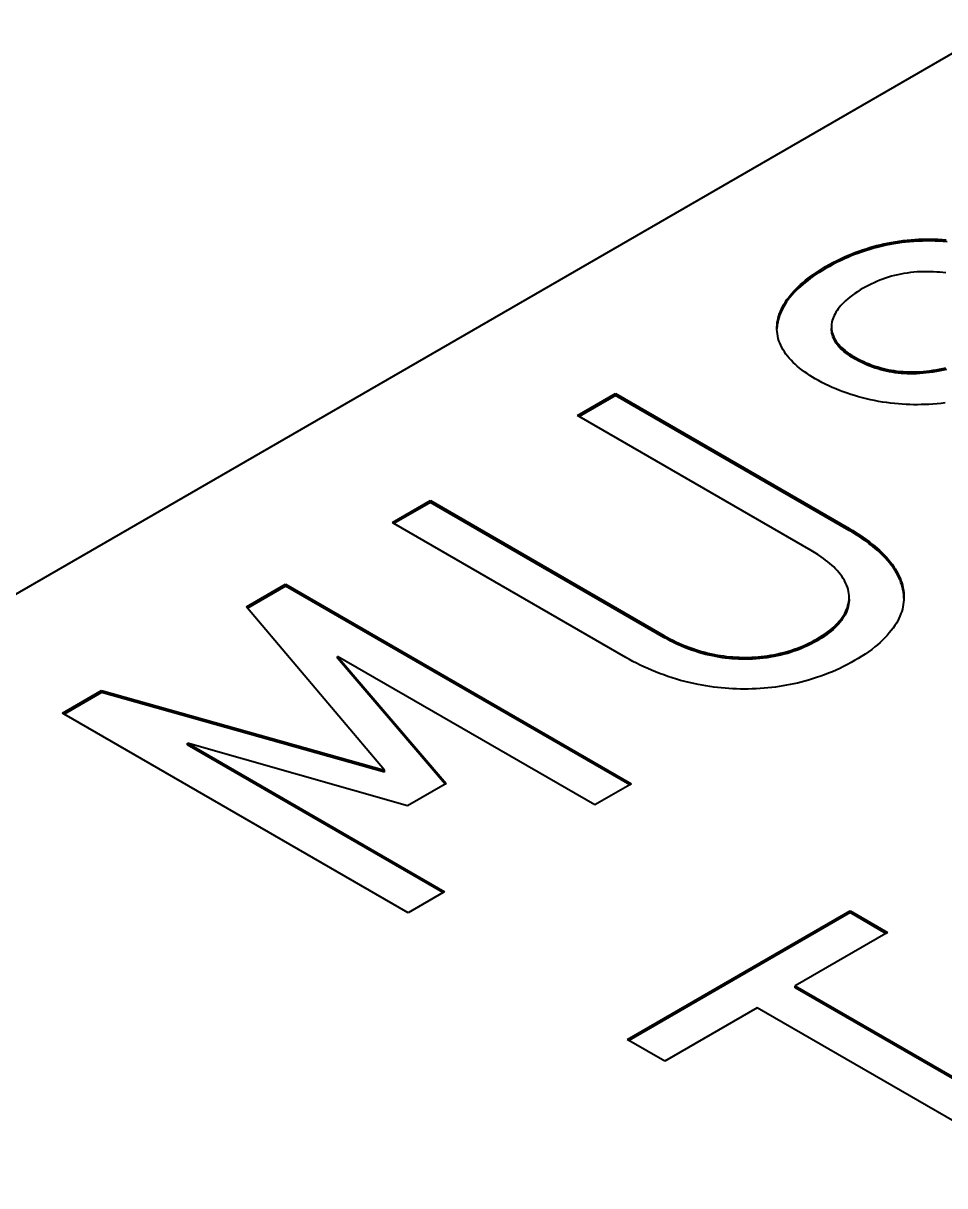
# Model space of a CAD drawing. Header units: millimetres. Extents: x 15 to 292, y 5 to 205.
# Drawn here: x 211.83 to 216.44, y 93 to 98.82 of the extents above; entities that cross this region are included whole.
import ezdxf

# ---------------------------------------------------------------- set-up
doc = ezdxf.new("R2010")
doc.units = ezdxf.units.MM
doc.layers.add('Geometries', color=7, linetype='Continuous')

msp = doc.modelspace()

# ---------------------------------------------------------------- linework, layer by layer
at = {"layer": 'Geometries', "linetype": 'Continuous', "lineweight": 40}
for p, q in [((210.6786, 95.3201), (218.2305, 99.6802)), ((215.842, 97.591), (215.842, 97.6003)), ((215.5987, 97.2877), (215.5986, 97.2928)), ((215.8716, 97.2999), (215.8716, 97.2906)), ((215.9828, 97.1417), (215.9828, 97.151)), ((214.6013, 96.8555), (214.7915, 96.9653)), ((214.7915, 96.956), (214.6093, 96.8508)), ((214.7915, 96.9653), (215.9601, 96.2907)), ((214.7915, 96.956), (214.7915, 96.9653)), ((215.9601, 96.2813), (214.7915, 96.956)), ((214.6093, 96.8508), (214.6013, 96.8555)), ((215.7698, 96.1808), (214.6093, 96.8508)), ((213.6749, 96.3206), (213.8651, 96.4304)), ((213.8651, 96.4211), (213.6829, 96.316)), ((213.8651, 96.4304), (215.0336, 95.7558)), ((213.8651, 96.4211), (213.8651, 96.4304)), ((215.0336, 95.7465), (213.8651, 96.4211)), ((213.6829, 96.316), (213.6749, 96.3206)), ((214.8434, 95.6459), (213.6829, 96.316)), ((215.9601, 96.2813), (215.9601, 96.2907)), ((212.9456, 95.8996), (213.1407, 96.0122)), ((213.1407, 96.0029), (212.9508, 95.8933)), ((213.1407, 96.0029), (213.1407, 96.0122)), ((213.1407, 96.0122), (214.8701, 95.0138)), ((214.862, 95.0091), (213.1407, 96.0029)), ((215.9597, 95.9375), (215.9597, 95.9468)), ((212.9508, 95.8933), (212.9456, 95.8996)), ((213.6348, 95.0823), (212.9508, 95.8933)), ((215.0336, 95.7465), (215.0336, 95.7558)), ((215.7995, 95.7294), (215.7995, 95.7387)), ((213.4001, 95.6421), (213.4001, 95.6514)), ((214.6872, 94.9082), (213.4001, 95.6514)), ((213.4001, 95.6514), (213.9436, 95.0152)), ((213.9383, 95.0121), (213.4001, 95.6421)), ((212.0241, 95.3675), (212.2192, 95.4802)), ((212.2192, 95.4709), (212.0321, 95.3629)), ((212.2192, 95.4802), (213.6348, 95.0823)), ((212.2192, 95.4709), (212.2192, 95.4802)), ((213.6348, 95.073), (212.2192, 95.4709)), ((212.0321, 95.3629), (212.0241, 95.3675)), ((213.7534, 94.3691), (212.0321, 95.3629)), ((213.751, 94.904), (212.6491, 95.2178)), ((212.6491, 95.2178), (213.9362, 94.4746)), ((212.6491, 95.2085), (212.6491, 95.2178)), ((213.9281, 94.47), (212.6491, 95.2085)), ((213.6348, 95.073), (213.6348, 95.0823)), ((213.9383, 95.0121), (213.751, 94.904)), ((213.9436, 95.0152), (213.9383, 95.0121)), ((214.862, 95.0091), (214.6872, 94.9082)), ((214.8701, 95.0138), (214.862, 95.0091)), ((213.9281, 94.47), (213.7534, 94.3691)), ((213.9362, 94.4746), (213.9281, 94.47)), ((214.8503, 93.7358), (215.9645, 94.3791)), ((215.9645, 94.3698), (214.8584, 93.7312)), ((215.9645, 94.3698), (215.9645, 94.3791)), ((215.9645, 94.3791), (216.1522, 94.2707)), ((216.1442, 94.266), (215.9645, 94.3698)), ((216.1442, 94.266), (215.6903, 94.0039)), ((216.1522, 94.2707), (216.1442, 94.266)), ((215.6903, 93.9946), (215.6903, 94.0039)), ((215.6903, 94.0039), (217.2318, 93.1139)), ((217.2238, 93.1093), (215.6903, 93.9946)), ((215.5, 93.8941), (215.0381, 93.6274)), ((217.0416, 93.0041), (215.5, 93.8941)), ((214.8584, 93.7312), (214.8503, 93.7358)), ((215.0381, 93.6274), (214.8584, 93.7312))]:
    msp.add_line(p, q, dxfattribs=at)
at = {"layer": 'Geometries', "linetype": 'Continuous', "lineweight": 40, "flags": 128}
for points in [[(215.842, 97.6003), (215.8599, 97.6104), (215.8782, 97.6203), (215.8969, 97.6299), (215.916, 97.6392), (215.9337, 97.6474), (215.9517, 97.6554), (215.9701, 97.6631), (215.9889, 97.6705), (216.0079, 97.6776), (216.0273, 97.6844), (216.0444, 97.6901), (216.0617, 97.6954), (216.0793, 97.7005), (216.0971, 97.7053), (216.1151, 97.7099), (216.1334, 97.7141), (216.1518, 97.718), (216.1705, 97.7216), (216.1903, 97.725), (216.2104, 97.7281), (216.2306, 97.7308), (216.2509, 97.733), (216.2694, 97.7347), (216.288, 97.7361), (216.3066, 97.7372), (216.3253, 97.7379), (216.344, 97.7383), (216.3627, 97.7383), (216.3835, 97.738), (216.4043, 97.7373), (216.4251, 97.7361), (216.4457, 97.7346)], [(216.4498, 97.7249), (216.4298, 97.7265), (216.4099, 97.7277), (216.39, 97.7285), (216.3702, 97.729), (216.3484, 97.729), (216.3266, 97.7286), (216.3049, 97.7278), (216.2832, 97.7265), (216.2616, 97.7248), (216.242, 97.7228), (216.2224, 97.7204), (216.2029, 97.7177), (216.1835, 97.7146), (216.1641, 97.7111), (216.1448, 97.7072), (216.1256, 97.703), (216.1045, 97.6979), (216.0835, 97.6924), (216.0626, 97.6864), (216.0418, 97.6799), (216.0211, 97.673), (216.004, 97.6669), (215.9869, 97.6605), (215.9699, 97.6537), (215.953, 97.6467), (215.9362, 97.6393), (215.9195, 97.6316), (215.8999, 97.6221), (215.8804, 97.6122), (215.8611, 97.6018), (215.842, 97.591)], [(215.5986, 97.2928), (215.5987, 97.298), (215.5993, 97.3092), (215.6005, 97.3205), (215.6024, 97.3317), (215.6048, 97.3429), (215.6079, 97.354), (215.6116, 97.3653), (215.6159, 97.3766), (215.6208, 97.3878), (215.6263, 97.3989), (215.6323, 97.4099), (215.6395, 97.4218), (215.6473, 97.4336), (215.6557, 97.4452), (215.6647, 97.4567), (215.6742, 97.468), (215.6843, 97.4792), (215.6948, 97.4901), (215.7058, 97.5009), (215.7173, 97.5115), (215.7292, 97.5219), (215.7416, 97.5322), (215.7544, 97.5423), (215.7676, 97.5522), (215.7813, 97.5619), (215.7958, 97.5718), (215.8108, 97.5815), (215.8262, 97.591), (215.842, 97.6003)], [(215.842, 97.591), (215.8259, 97.5815), (215.8103, 97.5718), (215.7952, 97.562), (215.7805, 97.5521), (215.7664, 97.542), (215.7531, 97.5319), (215.7402, 97.5218), (215.7279, 97.5115), (215.716, 97.5011), (215.7045, 97.4904), (215.6935, 97.4795), (215.6831, 97.4686), (215.6732, 97.4576), (215.664, 97.4465), (215.6553, 97.4353), (215.6472, 97.4241), (215.6397, 97.4127), (215.6328, 97.4013), (215.6265, 97.3899), (215.6208, 97.3784), (215.6157, 97.3669), (215.6113, 97.3553), (215.6076, 97.3437), (215.6047, 97.333), (215.6024, 97.3223), (215.6006, 97.3116), (215.5994, 97.3009), (215.5987, 97.2902), (215.5987, 97.2877)], [(216.4434, 97.5687), (216.4289, 97.5705), (216.4134, 97.5721), (216.3979, 97.5733), (216.3822, 97.5743), (216.3666, 97.5749), (216.3501, 97.5752), (216.3335, 97.5751), (216.317, 97.5746), (216.3006, 97.5737), (216.2838, 97.5723), (216.267, 97.5706), (216.2504, 97.5684), (216.2341, 97.5658), (216.2183, 97.5629), (216.2028, 97.5596), (216.1875, 97.5559), (216.1725, 97.552), (216.1574, 97.5476), (216.1426, 97.5428), (216.1281, 97.5378), (216.114, 97.5324), (216.099, 97.5264), (216.0844, 97.52), (216.0702, 97.5133), (216.0563, 97.5064), (216.0428, 97.4993), (216.0297, 97.4919)], [(216.0297, 97.4919), (216.0157, 97.4836), (216.0021, 97.4751), (215.989, 97.4663), (215.9763, 97.4574), (215.9641, 97.4482), (215.9528, 97.439), (215.9421, 97.4296), (215.9319, 97.4201), (215.9247, 97.4127), (215.9179, 97.4053), (215.9115, 97.3977), (215.9054, 97.39), (215.8995, 97.3818), (215.8941, 97.3735), (215.8893, 97.365), (215.8849, 97.3565), (215.8813, 97.348), (215.8781, 97.3395), (215.8756, 97.3309), (215.8737, 97.3223), (215.8723, 97.3134), (215.8717, 97.3045), (215.8716, 97.2999)], [(215.7901, 97.0398), (215.7761, 97.0481), (215.7625, 97.0566), (215.7492, 97.0653), (215.7364, 97.0742), (215.7241, 97.0833), (215.7122, 97.0926), (215.7007, 97.1022), (215.6898, 97.1119), (215.6794, 97.1218), (215.6696, 97.1319), (215.6604, 97.1421), (215.6518, 97.1525), (215.6438, 97.163), (215.6365, 97.1736), (215.6297, 97.1844), (215.6234, 97.1957), (215.6178, 97.2071), (215.6129, 97.2186), (215.6088, 97.2301), (215.6053, 97.2418), (215.6027, 97.253), (215.6007, 97.2642), (215.5994, 97.2754), (215.5987, 97.2867), (215.5987, 97.2877)], [(215.8716, 97.2999), (215.8717, 97.2955), (215.8717, 97.2949)], [(215.9828, 97.1417), (215.9717, 97.1484), (215.9612, 97.1552), (215.9512, 97.1621), (215.9417, 97.1693), (215.9329, 97.1766), (215.9246, 97.184), (215.9168, 97.1916), (215.909, 97.2001), (215.9019, 97.2087), (215.8955, 97.2175), (215.8898, 97.2265), (215.8849, 97.2356), (215.8814, 97.2432), (215.8784, 97.251), (215.8759, 97.2588), (215.874, 97.2667), (215.8727, 97.2747), (215.8718, 97.2827), (215.8716, 97.2904), (215.8716, 97.2906)], [(215.8717, 97.2949), (215.8723, 97.2866), (215.8737, 97.2779), (215.8756, 97.2693), (215.8783, 97.2607), (215.8815, 97.2522), (215.8856, 97.2435), (215.8903, 97.235), (215.8957, 97.2265), (215.9017, 97.2183), (215.9079, 97.2107), (215.9145, 97.2033), (215.9217, 97.1961), (215.9293, 97.189), (215.9376, 97.1819), (215.9463, 97.1751), (215.9555, 97.1684), (215.9651, 97.1619), (215.9738, 97.1564), (215.9828, 97.151)], [(215.9828, 97.151), (215.9948, 97.1443), (216.0071, 97.1377), (216.0197, 97.1314), (216.0326, 97.1252), (216.0459, 97.1193), (216.0595, 97.1137), (216.0735, 97.1083), (216.0879, 97.1032), (216.1027, 97.0985), (216.1177, 97.0941), (216.1303, 97.0908), (216.1432, 97.0878), (216.1562, 97.085), (216.1694, 97.0825), (216.1828, 97.0804), (216.1986, 97.0782), (216.2147, 97.0765), (216.2308, 97.0752), (216.247, 97.0743), (216.2639, 97.0739), (216.2807, 97.0739), (216.2976, 97.0743), (216.3144, 97.0751), (216.3308, 97.0763), (216.3471, 97.0779), (216.3634, 97.0798), (216.3795, 97.0821), (216.3955, 97.0846), (216.4118, 97.0875), (216.4279, 97.0907), (216.4438, 97.0942)], [(216.4467, 97.0855), (216.4307, 97.082), (216.4134, 97.0785), (216.3962, 97.0754), (216.3792, 97.0727), (216.3625, 97.0704), (216.3459, 97.0685), (216.3295, 97.0669), (216.3133, 97.0658), (216.2972, 97.065), (216.2813, 97.0646), (216.2656, 97.0645), (216.2504, 97.0649), (216.2353, 97.0656), (216.2203, 97.0667), (216.2055, 97.0681), (216.1906, 97.0699), (216.1758, 97.0721), (216.1611, 97.0747), (216.1466, 97.0777), (216.1323, 97.081), (216.1183, 97.0847), (216.1044, 97.0887), (216.0907, 97.093), (216.077, 97.0977), (216.0633, 97.1029), (216.0496, 97.1085), (216.036, 97.1144), (216.0226, 97.1207), (216.0092, 97.1273), (215.9959, 97.1343), (215.9828, 97.1417)], [(216.4398, 96.9192), (216.4197, 96.9168), (216.3995, 96.9148), (216.3792, 96.9131), (216.3589, 96.9117), (216.3398, 96.9108), (216.3208, 96.9103), (216.3017, 96.91), (216.2826, 96.9101), (216.2635, 96.9106), (216.2444, 96.9113), (216.2254, 96.9124), (216.2064, 96.9138), (216.1864, 96.9157), (216.1665, 96.9179), (216.1468, 96.9204), (216.1272, 96.9234), (216.1066, 96.9268), (216.0863, 96.9306), (216.0662, 96.9348), (216.0463, 96.9394), (216.0267, 96.9442), (216.0069, 96.9496), (215.9874, 96.9553), (215.9682, 96.9613), (215.9492, 96.9676), (215.9307, 96.9743), (215.9119, 96.9814), (215.8935, 96.9889), (215.8754, 96.9966), (215.8577, 97.0046), (215.8402, 97.013), (215.8231, 97.0217), (215.8064, 97.0306), (215.7901, 97.0398)], [(215.9601, 96.2907), (215.9776, 96.2803), (215.9947, 96.2698), (216.0115, 96.2591), (216.0278, 96.2481), (216.0449, 96.2361), (216.0614, 96.2238), (216.0774, 96.2113), (216.0891, 96.2017), (216.1004, 96.1919), (216.1113, 96.1821), (216.1219, 96.172), (216.1335, 96.1604), (216.1446, 96.1486), (216.1552, 96.1367), (216.1651, 96.1246), (216.1745, 96.1123), (216.1833, 96.0999), (216.1906, 96.0886), (216.1973, 96.0773), (216.2036, 96.0659), (216.2093, 96.0544), (216.2144, 96.0428), (216.219, 96.0311), (216.2229, 96.0193), (216.2263, 96.0075), (216.2292, 95.995), (216.2315, 95.9824), (216.233, 95.9699), (216.2339, 95.9572), (216.234, 95.948)], [(216.234, 95.9427), (216.2338, 95.9482), (216.233, 95.9607), (216.2314, 95.9732), (216.2292, 95.9857), (216.2265, 95.9976), (216.2231, 96.0095), (216.2191, 96.0215), (216.2144, 96.0334), (216.2091, 96.0453), (216.2032, 96.0572), (216.1967, 96.0691), (216.1895, 96.081), (216.1814, 96.0934), (216.1725, 96.1057), (216.1629, 96.1181), (216.1526, 96.1304), (216.1416, 96.1426), (216.1299, 96.1548), (216.1175, 96.167), (216.1044, 96.1791), (216.0906, 96.1911), (216.0761, 96.203), (216.0608, 96.2149), (216.0449, 96.2268), (216.0292, 96.2378), (216.0129, 96.2488), (215.9959, 96.2597), (215.9783, 96.2706), (215.9601, 96.2813)], [(215.9597, 95.9468), (215.9594, 95.9561), (215.9585, 95.9663), (215.9568, 95.9765), (215.9543, 95.9874), (215.951, 95.9983), (215.947, 96.009), (215.9423, 96.0197), (215.9367, 96.0305), (215.9304, 96.0412), (215.9234, 96.0517), (215.9157, 96.0621), (215.9082, 96.0714), (215.9002, 96.0806), (215.8917, 96.0896), (215.8827, 96.0985), (215.8734, 96.1073), (215.8636, 96.1159), (215.8531, 96.1245), (215.8423, 96.133), (215.8311, 96.1413), (215.8196, 96.1495), (215.8036, 96.1602), (215.7869, 96.1707), (215.7698, 96.1808)], [(215.7995, 95.7387), (215.8135, 95.747), (215.827, 95.7556), (215.84, 95.7644), (215.8525, 95.7735), (215.8645, 95.7828), (215.8747, 95.7913), (215.8844, 95.7999), (215.8936, 95.8088), (215.9023, 95.8178), (215.9105, 95.827), (215.9183, 95.8366), (215.9255, 95.8465), (215.9321, 95.8564), (215.938, 95.8665), (215.9433, 95.8767), (215.9475, 95.8863), (215.9511, 95.896), (215.9541, 95.9057), (215.9565, 95.9155), (215.9582, 95.9253), (215.9593, 95.9356), (215.9597, 95.9426)], [(215.9597, 95.9375), (215.9596, 95.9305), (215.9588, 95.9205), (215.9574, 95.9107), (215.9551, 95.9003), (215.9522, 95.8899), (215.9486, 95.8796), (215.9442, 95.8695), (215.9392, 95.8594), (215.9335, 95.8494), (215.9275, 95.84), (215.921, 95.8308), (215.9138, 95.8216), (215.9061, 95.8126), (215.8978, 95.8037), (215.8889, 95.7948), (215.8795, 95.7861), (215.8695, 95.7775), (215.859, 95.7691), (215.8479, 95.7607), (215.8366, 95.7527), (215.8247, 95.7448), (215.8123, 95.737), (215.7995, 95.7294)], [(215.9597, 95.9426), (215.9597, 95.9458), (215.9597, 95.9468)], [(216.234, 95.9427), (216.2336, 95.934), (216.2326, 95.9224), (216.231, 95.9109), (216.2288, 95.8993), (216.2261, 95.8878), (216.2227, 95.8764), (216.2188, 95.865), (216.2141, 95.8531), (216.2087, 95.8412), (216.2027, 95.8294), (216.1961, 95.8177), (216.1883, 95.8052), (216.1798, 95.7928), (216.1706, 95.7805), (216.1608, 95.7684), (216.1504, 95.7565), (216.1391, 95.7445), (216.1272, 95.7327), (216.1148, 95.7211), (216.1018, 95.7097), (216.0882, 95.6986), (216.0728, 95.6865), (216.0567, 95.6748), (216.0401, 95.6632), (216.023, 95.652), (216.0053, 95.641), (215.9872, 95.6303)], [(216.234, 95.948), (216.234, 95.9456), (216.234, 95.9427)], [(215.0336, 95.7558), (215.048, 95.7477), (215.0626, 95.7398), (215.0776, 95.7321), (215.0929, 95.7246), (215.1086, 95.7174), (215.1264, 95.7097), (215.1445, 95.7023), (215.1631, 95.6952), (215.1774, 95.6901), (215.1918, 95.6853), (215.2065, 95.6807), (215.2214, 95.6764), (215.2372, 95.6721), (215.2532, 95.6681), (215.2695, 95.6644), (215.286, 95.661), (215.3009, 95.6582), (215.316, 95.6557), (215.3312, 95.6535), (215.3465, 95.6515), (215.3619, 95.6499), (215.3779, 95.6485), (215.3939, 95.6474), (215.41, 95.6467), (215.4261, 95.6462), (215.4422, 95.6461), (215.4579, 95.6464), (215.4736, 95.6469), (215.4892, 95.6477), (215.5048, 95.6489), (215.5203, 95.6504), (215.5362, 95.6522), (215.5519, 95.6543), (215.5675, 95.6568), (215.583, 95.6596), (215.5983, 95.6626), (215.6162, 95.6667), (215.6338, 95.6711), (215.6512, 95.6759), (215.6682, 95.6811), (215.6852, 95.6868), (215.7019, 95.6928), (215.7182, 95.6991), (215.7342, 95.7058), (215.7478, 95.7119), (215.7612, 95.7183), (215.7743, 95.7249), (215.7871, 95.7317), (215.7995, 95.7387)], [(215.7995, 95.7294), (215.7839, 95.7206), (215.7679, 95.7123), (215.7516, 95.7044), (215.735, 95.6969), (215.7181, 95.6898), (215.7009, 95.6831), (215.6835, 95.6768), (215.6672, 95.6715), (215.6507, 95.6665), (215.6341, 95.6619), (215.6172, 95.6576), (215.6001, 95.6537), (215.5829, 95.6503), (215.5655, 95.6472), (215.5479, 95.6445), (215.5302, 95.6422), (215.5124, 95.6403), (215.4944, 95.6388), (215.4763, 95.6377), (215.4591, 95.6371), (215.4419, 95.6368), (215.4245, 95.6369), (215.4071, 95.6375), (215.3896, 95.6384), (215.3737, 95.6395), (215.3577, 95.641), (215.3417, 95.6428), (215.3257, 95.6449), (215.3096, 95.6474), (215.2935, 95.6502), (215.2774, 95.6534), (215.2597, 95.6572), (215.242, 95.6615), (215.2243, 95.6662), (215.2066, 95.6714), (215.1889, 95.677), (215.1713, 95.683), (215.1537, 95.6894), (215.1362, 95.6963), (215.1187, 95.7036), (215.1013, 95.7114), (215.0842, 95.7195), (215.0673, 95.728), (215.0504, 95.737), (215.0336, 95.7465)], [(215.9872, 95.6303), (215.9693, 95.6202), (215.951, 95.6103), (215.9322, 95.6008), (215.913, 95.5915), (215.8946, 95.583), (215.8759, 95.5749), (215.8568, 95.567), (215.8373, 95.5594), (215.8175, 95.5522), (215.7973, 95.5452), (215.7768, 95.5386), (215.756, 95.5324), (215.7382, 95.5274), (215.7202, 95.5227), (215.702, 95.5182), (215.6836, 95.5141), (215.6651, 95.5102), (215.6468, 95.5067), (215.6284, 95.5035), (215.6099, 95.5005), (215.5912, 95.4979), (215.5724, 95.4956), (215.5535, 95.4935), (215.5345, 95.4918), (215.5154, 95.4904), (215.4953, 95.4892), (215.4752, 95.4884), (215.455, 95.4879), (215.4348, 95.4878), (215.4156, 95.488), (215.3964, 95.4885), (215.3772, 95.4893), (215.3581, 95.4904), (215.339, 95.4918), (215.32, 95.4935), (215.3011, 95.4955), (215.2823, 95.4978), (215.2627, 95.5005), (215.2432, 95.5036), (215.2239, 95.5069), (215.2047, 95.5106), (215.1823, 95.5152), (215.1602, 95.5203), (215.1383, 95.5257), (215.1167, 95.5315), (215.0954, 95.5376), (215.074, 95.5442), (215.0529, 95.5511), (215.0321, 95.5584), (215.0116, 95.566), (214.9915, 95.5739), (214.9719, 95.582), (214.9526, 95.5903), (214.9336, 95.599), (214.915, 95.6079), (214.8966, 95.6171), (214.8785, 95.6265), (214.8608, 95.6361), (214.8434, 95.6459)]]:
    msp.add_lwpolyline(points, dxfattribs=at)
at = {"layer": 'Geometries', "linetype": 'Continuous', "lineweight": 40}
msp.add_ellipse((221.4266, 93.4748), major_axis=(-19.5328, 0), ratio=0.57735, start_param=5.054013, end_param=5.941562, dxfattribs=at)

doc.saveas('drawing.dxf')
